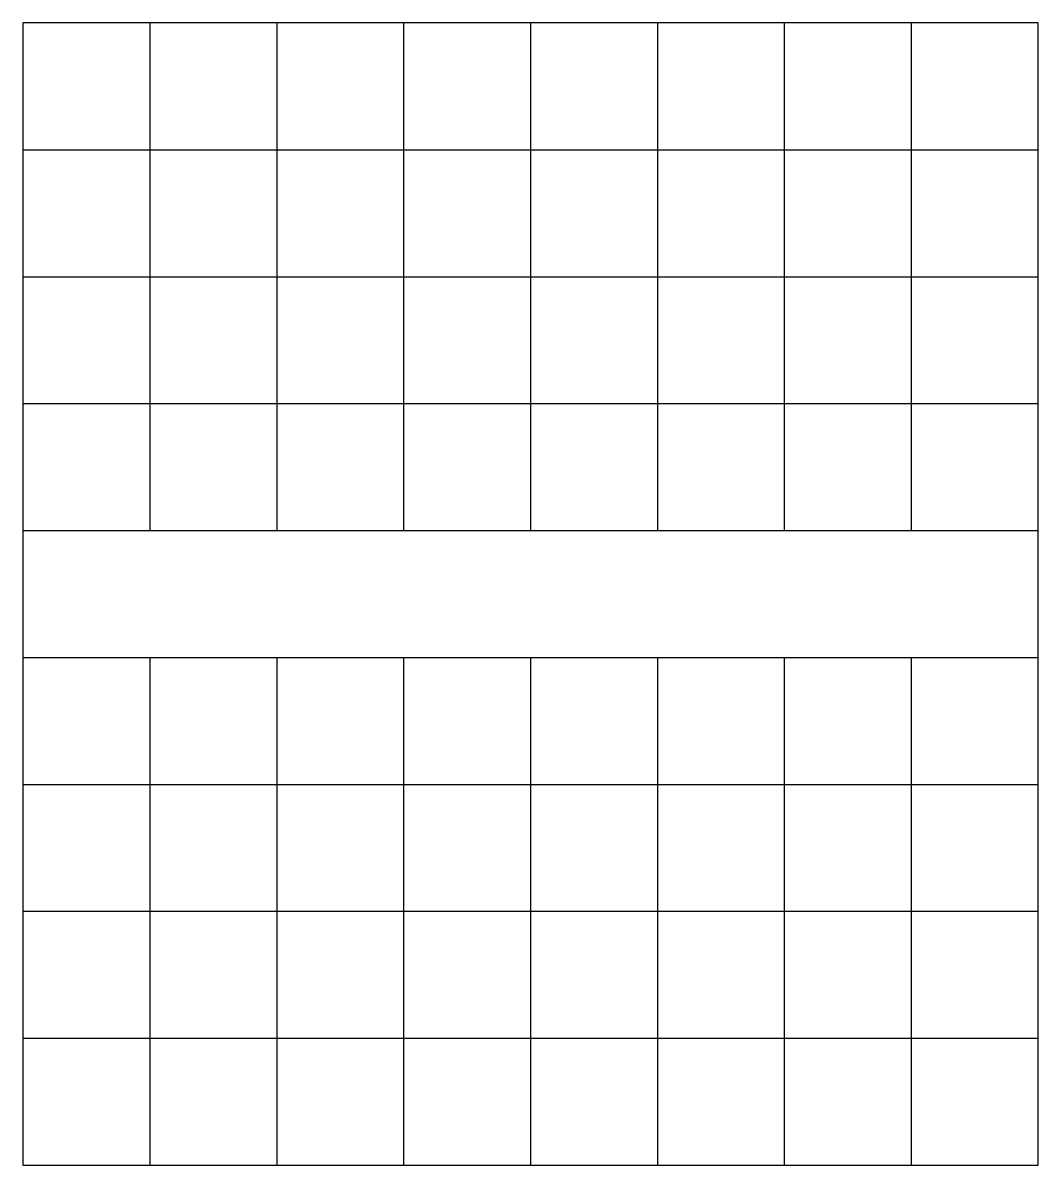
# Model space of a CAD drawing. Header units: millimetres. Extents: x 0 to 8, y 0 to 9.
import ezdxf

# ---------------------------------------------------------------- set-up
doc = ezdxf.new("R2010")
doc.units = ezdxf.units.MM

msp = doc.modelspace()

# ---------------------------------------------------------------- linework, layer by layer
for p, q in [((8, 9), (0, 9)), ((0, 9), (0, 0)), ((1, 9), (1, 5)), ((2, 9), (2, 5)), ((3, 9), (3, 5)), ((4, 9), (4, 5)), ((5, 9), (5, 5)), ((6, 9), (6, 5)), ((7, 9), (7, 5)), ((8, 0), (8, 9)), ((0, 8), (8, 8)), ((0, 7), (8, 7)), ((0, 6), (8, 6)), ((0, 5), (8, 5)), ((0, 4), (8, 4)), ((1, 4), (1, 0)), ((2, 4), (2, 0)), ((3, 4), (3, 0)), ((4, 4), (4, 0)), ((5, 4), (5, 0)), ((6, 4), (6, 0)), ((7, 4), (7, 0)), ((0, 3), (8, 3)), ((0, 2), (8, 2)), ((0, 1), (8, 1)), ((0, 0), (8, 0))]:
    msp.add_line(p, q)

doc.saveas('drawing.dxf')
